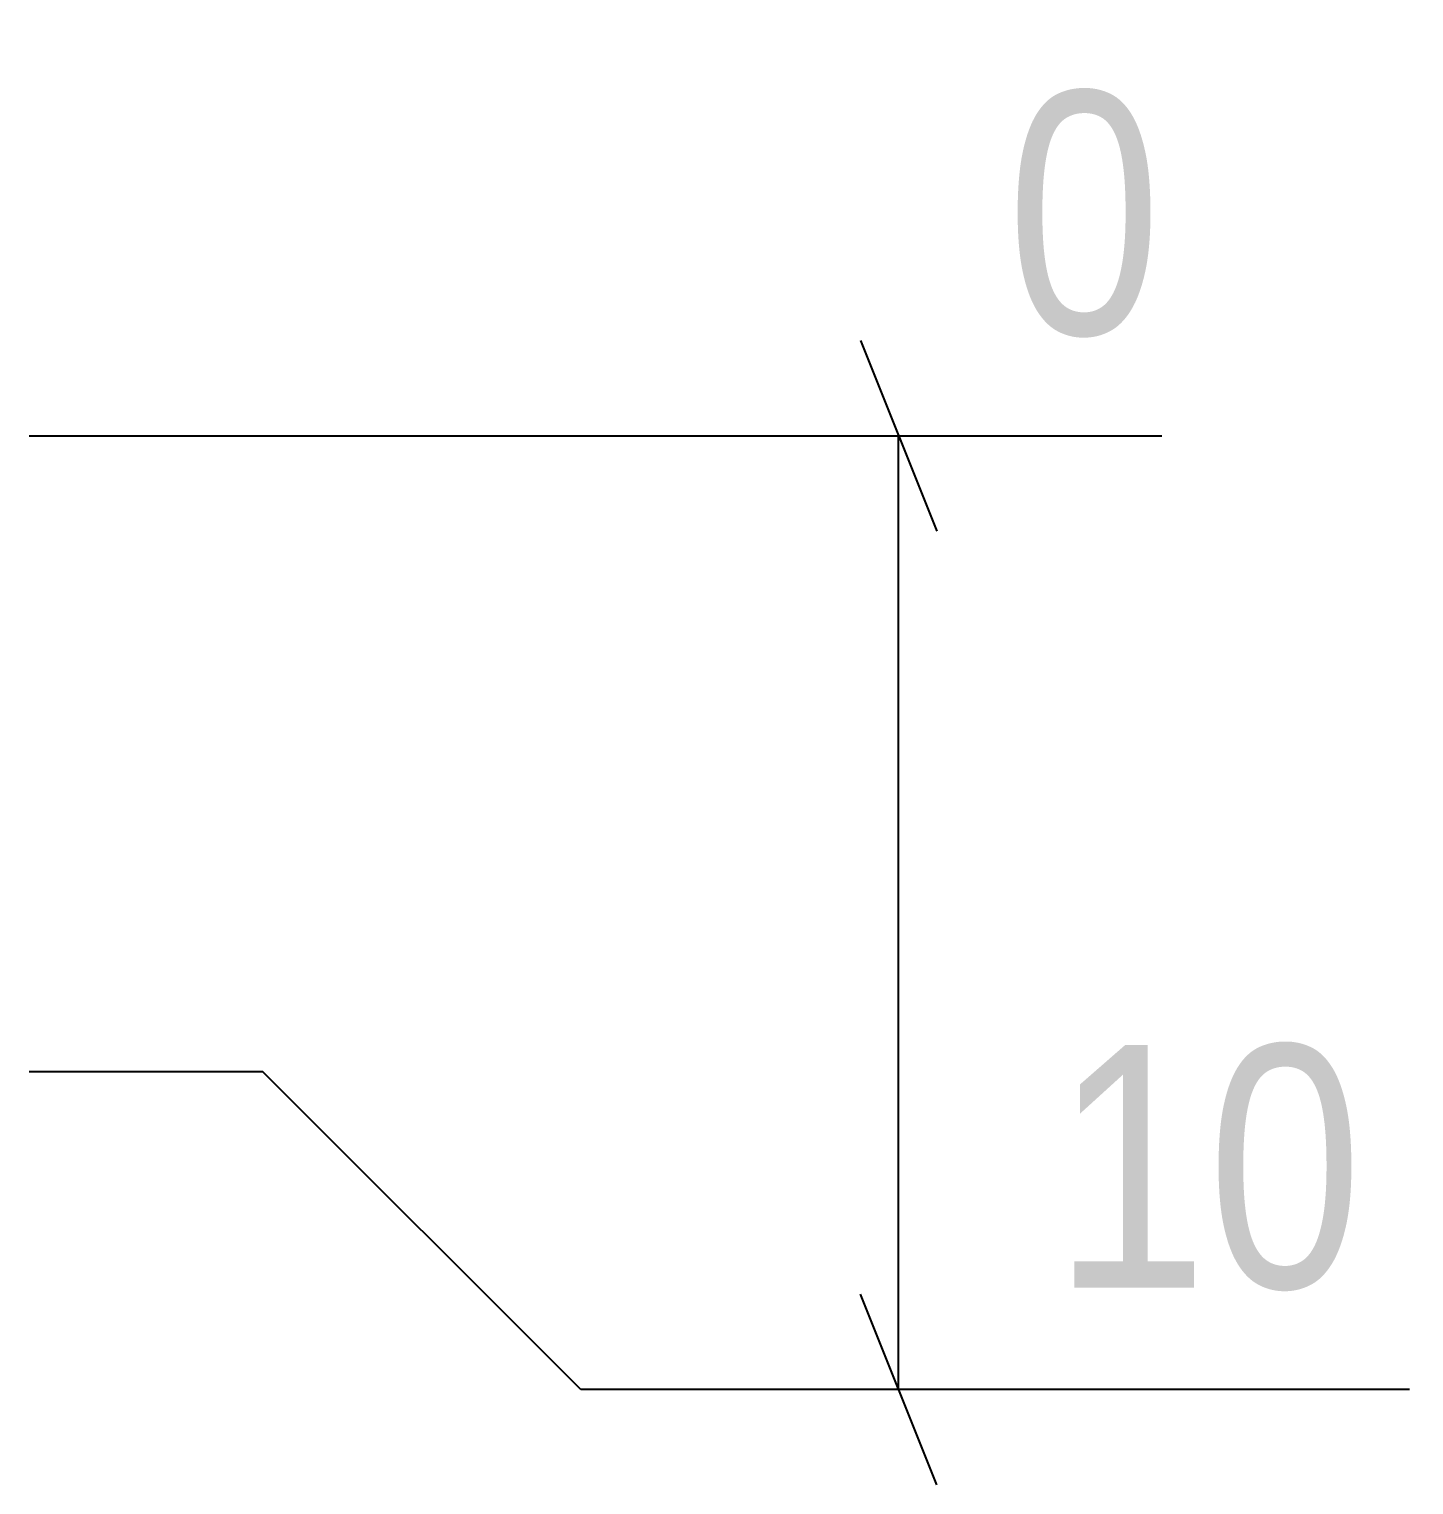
# Model space of a CAD drawing. Header units: millimetres. Extents: x -17 to 10897, y -30 to 186.
# Drawn here: x 5469.37 to 5491.15, y 8.9 to 31.8 of the extents above; entities that cross this region are included whole.
import ezdxf

# ---------------------------------------------------------------- set-up
doc = ezdxf.new("R2010")
doc.units = ezdxf.units.MM
doc.layers.add('MÅLSÆTNING', color=7, linetype='Continuous')
doc.styles.add('Arial Narrow', font='ARIALN.TTF', dxfattribs={"height": 0.2})

msp = doc.modelspace()

# ---------------------------------------------------------------- linework, layer by layer
at = {"layer": 'MÅLSÆTNING', "color": 7, "linetype": 'Continuous'}
for p, q in [((5482.443, 26.9), (5483.643, 23.9)), ((5469.368, 25.4), (5487.18, 25.4)), ((5483.043, 10.4), (5483.043, 25.4)), ((5473.043, 15.4), (5469.368, 15.4)), ((5478.043, 10.4), (5473.043, 15.4)), ((5483.643, 8.9), (5482.443, 11.9)), ((5491.075, 10.4), (5478.043, 10.4))]:
    msp.add_line(p, q, dxfattribs=at)

# ---------------------------------------------------------------- wipeouts: each hides what was drawn before it
at = {"color": 0, "linetype": 'Continuous'}
for points in [[(5487.98, 26.2), (5487.98, 31.8), (5483.943, 31.8), (5483.943, 26.2)], [(5491.146, 11.2), (5491.146, 16.8), (5484.671, 16.8), (5484.671, 11.2)]]:
    msp.add_wipeout(points, dxfattribs=at).dxf.layer = 'MÅLSÆTNING'

# ---------------------------------------------------------------- next in the draw order: texts
at = {"layer": 'MÅLSÆTNING', "color": 3, "linetype": 'Continuous', "style": 'Arial Narrow'}
for s, height, p in [('0', 3.818, (5484.743, 27)), ('10', 3.8177, (5485.471, 12))]:
    msp.add_text(s, height=height, dxfattribs=at).set_placement(p)

doc.saveas('drawing.dxf')
